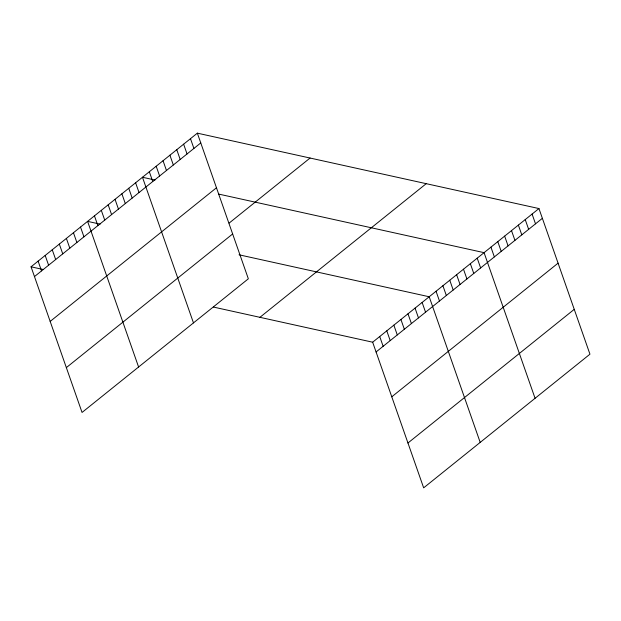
<?xml version="1.0" encoding="UTF-8"?>
<svg xmlns="http://www.w3.org/2000/svg" width="621" height="621" viewBox="0 0 621 621"><rect width="100%" height="100%" fill="white"/><g stroke="black" fill="none" stroke-linecap="round" stroke-linejoin="round"><path stroke-width="0.93" d="M197.346 133.158L248.346 278.798L82.05 412.445L31.05 266.813L197.346 133.158L538.95 208.555L589.95 354.187L423.654 487.842L372.654 342.202L213.469 307.069M34.473 276.578L200.769 142.931M50.169 321.414L216.473 187.767M229.133 223.094L310.073 158.037M66.346 367.609L232.65 233.962M259.92 317.323L426.223 183.676M372.654 342.202L538.95 208.555M376.07 351.975L542.374 218.32M391.773 396.811L558.069 263.157M407.95 443.006L574.246 309.351M154.994 180.028L142.473 177.264L193.473 322.904M218.514 194.047L484.07 252.654L535.069 398.294M100.113 224.134L87.592 221.371L138.592 367.003M239.038 254.796L429.196 296.76L480.196 442.4M31.05 266.813L43.579 269.576M532.088 214.066L535.512 223.832M525.226 219.578L528.65 229.343M518.372 225.089L521.787 234.862M511.51 230.608L514.933 240.374M504.648 236.12L508.071 245.885M497.794 241.631L501.209 251.396M490.932 247.142L494.355 256.908M477.215 258.173L480.631 267.938M470.353 263.684L473.769 273.45M463.491 269.196L466.914 278.961M456.629 274.707L460.052 284.48M449.775 280.226L453.19 289.991M442.913 285.738L446.336 295.503M436.051 291.249L439.474 301.014M422.125 302.443L425.548 312.208M415.061 308.125L418.476 317.89M407.989 313.807L411.413 323.572M400.925 319.481L404.341 329.254M393.854 325.163L397.277 334.929M386.79 330.846L390.205 340.611M379.718 336.528L383.141 346.293M190.492 138.677L193.907 148.442M183.63 144.188L187.045 153.954M176.768 149.7L180.191 159.465M169.906 155.211L173.329 164.984M163.051 160.73L166.467 170.496M156.189 166.242L159.613 176.007M149.327 171.753L152.75 181.518M135.611 182.776L139.034 192.549M128.749 188.295L132.172 198.06M121.887 193.806L125.31 203.572M115.032 199.318L118.448 209.083M108.17 204.829L111.594 214.602M101.308 210.348L104.732 220.113M94.454 215.86L97.87 225.625M80.52 227.053L83.944 236.818M73.457 232.735L76.88 242.5M66.385 238.41L69.808 248.183M59.321 244.092L62.744 253.857M52.249 249.774L55.673 259.539M45.186 255.456L48.609 265.221M38.114 261.13L41.537 270.903"/></g></svg>
